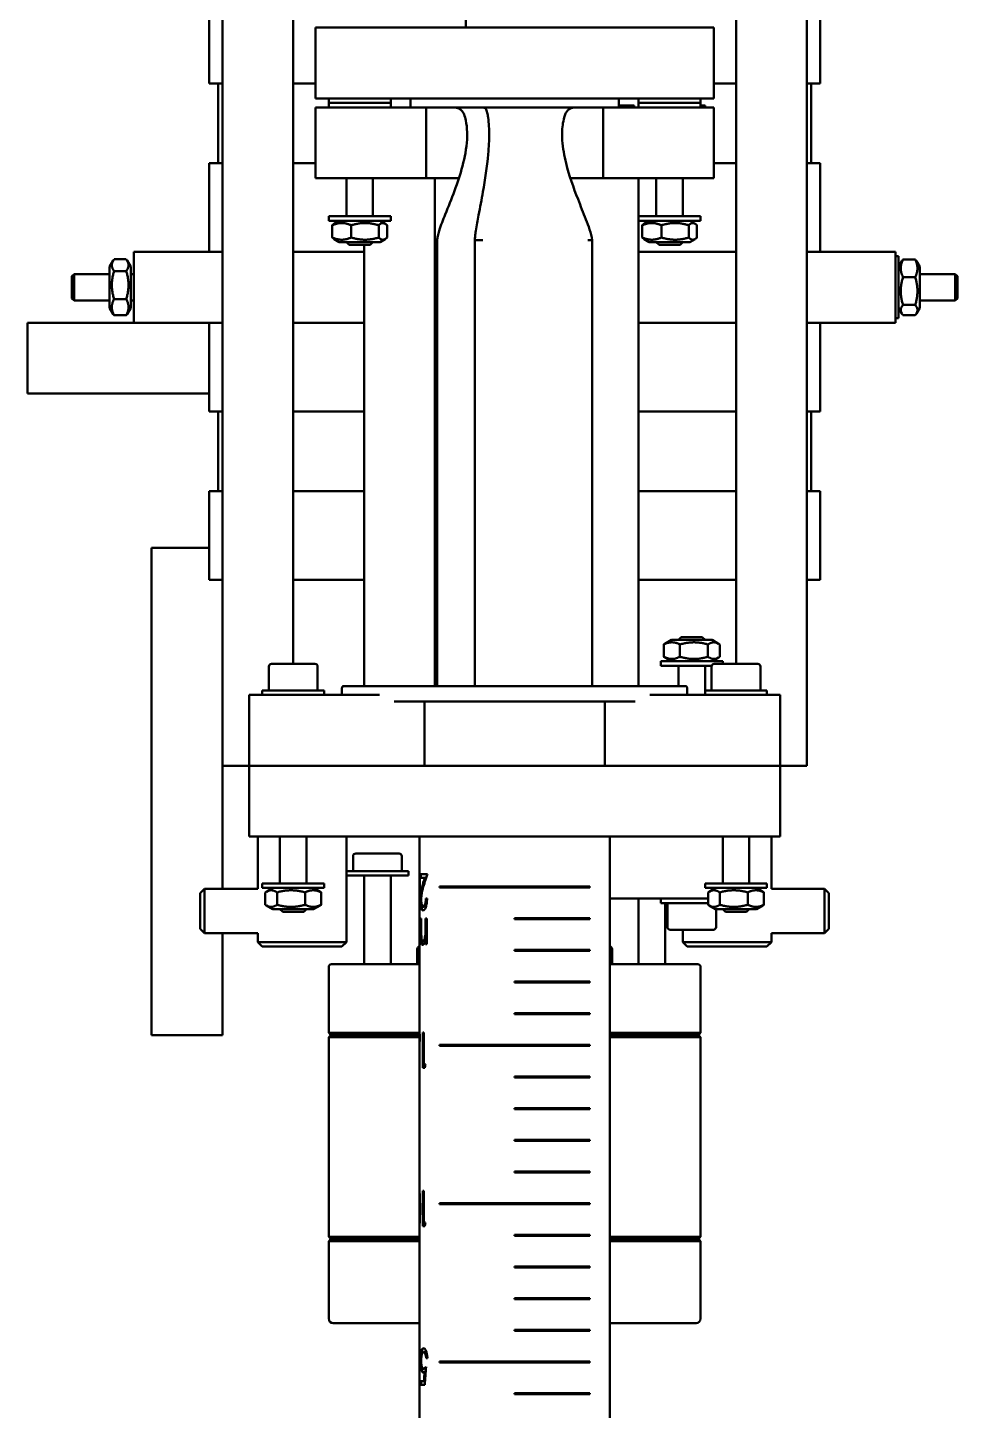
# Model space of a CAD drawing. Header units: millimetres. Extents: x -945 to 1680, y -1981 to 1188.
# Drawn here: x 676.6 to 781.6, y 692.5 to 848.6 of the extents above; entities that cross this region are included whole.
import ezdxf

# ---------------------------------------------------------------- set-up
doc = ezdxf.new("R2010")
doc.units = ezdxf.units.MM
doc.header["$LTSCALE"] = 4
doc.layers.add('Visible (ISO)', color=7, linetype='Continuous', lineweight=50)

msp = doc.modelspace()

# ---------------------------------------------------------------- linework, layer by layer
at = {"layer": 'Visible (ISO)'}
for p, q in [((698.603, 920.283), (698.603, 765.283)), ((706.603, 920.283), (706.603, 776.783)), ((764.603, 920.283), (764.603, 765.283)), ((756.603, 917.783), (756.603, 776.783)), ((697.103, 852.283), (697.103, 842.283)), ((766.103, 842.283), (766.103, 852.283)), ((726.103, 851.739), (726.103, 848.589)), ((709.103, 848.589), (754.103, 848.589)), ((709.103, 840.589), (709.103, 848.589)), ((754.103, 840.589), (754.103, 848.589)), ((697.103, 842.283), (698.603, 842.283)), ((698.103, 842.283), (698.103, 833.283)), ((706.603, 842.283), (709.103, 842.283)), ((754.103, 842.283), (756.603, 842.283)), ((764.603, 842.283), (766.103, 842.283)), ((765.103, 842.283), (765.103, 833.283)), ((709.103, 840.589), (754.103, 840.589)), ((710.603, 840.589), (710.603, 840.089)), ((710.603, 840.089), (717.603, 840.089)), ((710.603, 839.589), (710.603, 840.089)), ((717.603, 840.089), (710.603, 840.089)), ((717.603, 840.589), (717.603, 840.089)), ((717.603, 839.589), (717.603, 840.089)), ((719.853, 840.489), (719.853, 839.689)), ((743.353, 840.489), (743.353, 839.689)), ((743.353, 839.796), (745.103, 839.796)), ((745.103, 839.589), (745.103, 839.796)), ((745.603, 840.089), (745.603, 840.589)), ((745.603, 840.089), (752.603, 840.089)), ((752.603, 840.089), (745.603, 840.089)), ((745.603, 840.089), (745.603, 839.589)), ((752.603, 840.089), (752.603, 840.589)), ((752.603, 840.089), (752.603, 839.589)), ((752.603, 839.796), (753.103, 839.796)), ((753.103, 839.589), (753.103, 839.796)), ((709.103, 839.589), (721.603, 839.589)), ((709.103, 831.589), (709.103, 839.589)), ((721.603, 839.589), (741.603, 839.589)), ((721.603, 831.589), (721.603, 839.589)), ((741.603, 839.589), (741.603, 831.589)), ((741.603, 839.589), (754.103, 839.589)), ((754.103, 831.589), (754.103, 839.589)), ((698.603, 833.283), (697.103, 833.283)), ((697.103, 823.283), (697.103, 833.283)), ((709.103, 833.283), (706.603, 833.283)), ((756.603, 833.283), (754.103, 833.283)), ((766.103, 833.283), (764.603, 833.283)), ((766.103, 823.283), (766.103, 833.283)), ((709.103, 831.589), (721.603, 831.589)), ((712.603, 831.589), (712.603, 827.296)), ((715.603, 831.589), (715.603, 827.296)), ((725.302, 831.589), (721.603, 831.589)), ((722.603, 774.283), (722.603, 831.589)), ((741.603, 831.589), (737.904, 831.589)), ((741.603, 831.589), (754.103, 831.589)), ((745.603, 827.296), (745.603, 831.589)), ((747.603, 831.589), (747.603, 827.296)), ((750.603, 831.589), (750.603, 827.296)), ((710.603, 827.296), (717.603, 827.296)), ((710.603, 826.796), (710.603, 827.296)), ((717.603, 826.796), (717.603, 827.296)), ((745.603, 827.296), (752.603, 827.296)), ((745.603, 826.796), (745.603, 827.296)), ((752.603, 826.796), (752.603, 827.296)), ((710.603, 826.796), (717.603, 826.796)), ((711.002, 826.291), (711.002, 824.902)), ((711.803, 826.796), (711.219, 826.459)), ((713.147, 826.291), (713.147, 824.902)), ((716.247, 826.291), (716.247, 824.902)), ((716.403, 826.796), (716.986, 826.459)), ((717.203, 826.291), (717.203, 824.902)), ((745.603, 774.283), (745.603, 826.796)), ((745.603, 826.796), (752.603, 826.796)), ((746.009, 826.291), (746.009, 824.902)), ((746.803, 826.796), (746.228, 826.464)), ((748.177, 826.291), (748.177, 824.902)), ((751.27, 826.291), (751.27, 824.902)), ((751.403, 826.796), (751.977, 826.464)), ((752.196, 826.291), (752.196, 824.902)), ((711.803, 824.396), (711.219, 824.733)), ((711.803, 824.396), (716.403, 824.396)), ((712.909, 824.089), (712.603, 824.396)), ((715.296, 824.089), (712.909, 824.089)), ((714.603, 774.283), (714.603, 824.089)), ((715.296, 824.089), (715.603, 824.396)), ((716.403, 824.396), (716.986, 824.733)), ((722.911, 824.589), (722.853, 824.589)), ((722.853, 824.589), (722.853, 774.283)), ((722.918, 824.589), (722.911, 824.589)), ((727.168, 824.589), (727.111, 824.589)), ((727.111, 824.589), (727.111, 774.283)), ((727.168, 824.589), (727.529, 824.589)), ((727.529, 824.589), (727.89, 824.589)), ((728.023, 824.589), (727.89, 824.589)), ((728.027, 824.589), (728.023, 824.589)), ((739.865, 824.589), (739.858, 824.589)), ((739.999, 824.589), (739.865, 824.589)), ((739.999, 824.589), (740.17, 824.589)), ((740.17, 824.589), (740.342, 824.589)), ((740.352, 824.589), (740.342, 824.589)), ((740.352, 824.589), (740.352, 774.283)), ((746.803, 824.396), (746.228, 824.728)), ((746.803, 824.396), (751.403, 824.396)), ((747.909, 824.089), (747.603, 824.396)), ((750.296, 824.089), (747.909, 824.089)), ((750.296, 824.089), (750.603, 824.396)), ((751.403, 824.396), (751.977, 824.728)), ((687.747, 822.445), (686.358, 822.445)), ((698.603, 823.283), (688.603, 823.283)), ((688.603, 823.283), (688.603, 815.283)), ((706.603, 823.283), (714.603, 823.283)), ((722.853, 823.283), (722.603, 823.283)), ((722.603, 823.283), (722.853, 823.283)), ((745.603, 823.283), (756.603, 823.283)), ((774.603, 823.283), (764.603, 823.283)), ((774.603, 823.283), (774.603, 815.283)), ((774.953, 822.783), (774.603, 822.783)), ((774.953, 815.783), (774.953, 822.783)), ((685.853, 821.583), (686.272, 822.31)), ((685.853, 821.583), (685.853, 816.983)), ((687.747, 821.119), (686.358, 821.119)), ((688.253, 821.583), (687.833, 822.31)), ((688.253, 816.983), (688.253, 821.583)), ((774.953, 821.583), (775.327, 822.232)), ((775.458, 822.421), (776.847, 822.421)), ((777.353, 821.583), (776.978, 822.232)), ((777.353, 816.983), (777.353, 821.583)), ((681.603, 820.533), (681.853, 820.783)), ((681.603, 818.033), (681.603, 820.533)), ((681.853, 820.783), (681.853, 817.783)), ((685.853, 820.783), (681.853, 820.783)), ((688.603, 820.783), (688.253, 820.783)), ((775.458, 820.428), (776.847, 820.428)), ((777.353, 820.783), (781.353, 820.783)), ((781.353, 817.783), (781.353, 820.783)), ((781.603, 820.533), (781.353, 820.783)), ((781.603, 820.533), (781.603, 818.033)), ((681.603, 818.033), (681.853, 817.783)), ((685.853, 817.783), (681.853, 817.783)), ((687.747, 817.957), (686.358, 817.957)), ((688.603, 817.783), (688.253, 817.783)), ((777.353, 817.783), (781.353, 817.783)), ((781.603, 818.033), (781.353, 817.783)), ((685.853, 816.983), (686.272, 816.257)), ((688.253, 816.983), (687.833, 816.257)), ((774.953, 816.983), (775.327, 816.335)), ((775.458, 817.291), (776.847, 817.291)), ((777.353, 816.983), (776.978, 816.335)), ((676.603, 815.283), (688.603, 815.283)), ((676.603, 807.283), (676.603, 815.283)), ((687.747, 816.122), (686.358, 816.122)), ((698.603, 815.283), (688.603, 815.283)), ((697.103, 805.283), (697.103, 815.283)), ((714.603, 815.283), (706.603, 815.283)), ((722.603, 815.283), (722.853, 815.283)), ((722.853, 815.283), (722.603, 815.283)), ((756.603, 815.283), (745.603, 815.283)), ((774.603, 815.283), (764.603, 815.283)), ((766.103, 805.283), (766.103, 815.283)), ((774.953, 815.783), (774.603, 815.783)), ((775.458, 816.146), (776.847, 816.146)), ((676.603, 807.283), (697.103, 807.283)), ((697.103, 805.283), (698.603, 805.283)), ((698.103, 805.283), (698.103, 796.283)), ((706.603, 805.283), (714.603, 805.283)), ((745.603, 805.283), (756.603, 805.283)), ((764.603, 805.283), (766.103, 805.283)), ((765.103, 805.283), (765.103, 796.283)), ((698.603, 796.283), (697.103, 796.283)), ((697.103, 786.283), (697.103, 796.283)), ((714.603, 796.283), (706.603, 796.283)), ((756.603, 796.283), (745.603, 796.283)), ((766.103, 796.283), (764.603, 796.283)), ((766.103, 786.283), (766.103, 796.283)), ((697.103, 789.883), (690.603, 789.883)), ((690.603, 734.883), (690.603, 789.883)), ((697.103, 786.283), (698.603, 786.283)), ((706.603, 786.283), (714.603, 786.283)), ((745.603, 786.283), (756.603, 786.283)), ((764.603, 786.283), (766.103, 786.283)), ((748.441, 777.582), (748.441, 778.971)), ((749.303, 779.477), (748.576, 779.057)), ((753.903, 779.477), (749.303, 779.477)), ((750.409, 779.783), (750.103, 779.477)), ((750.276, 777.582), (750.276, 778.971)), ((750.409, 779.783), (752.796, 779.783)), ((752.796, 779.783), (753.103, 779.477)), ((753.438, 777.582), (753.438, 778.971)), ((753.903, 779.477), (754.629, 779.057)), ((754.764, 777.582), (754.764, 778.971)), ((749.303, 777.077), (748.576, 777.496)), ((753.903, 777.077), (754.629, 777.496)), ((703.853, 776.483), (703.853, 773.783)), ((704.153, 776.783), (709.053, 776.783)), ((709.353, 776.483), (709.353, 773.783)), ((755.103, 777.077), (748.103, 777.077)), ((748.103, 777.077), (748.103, 776.577)), ((753.867, 776.577), (748.103, 776.577)), ((750.103, 774.283), (750.103, 776.577)), ((753.103, 773.783), (753.103, 776.577)), ((753.853, 776.483), (753.853, 773.783)), ((754.153, 776.783), (759.053, 776.783)), ((755.103, 777.077), (755.103, 776.783)), ((759.353, 776.483), (759.353, 773.783)), ((713.152, 774.283), (712.353, 774.283)), ((713.152, 774.283), (727.187, 774.283)), ((736.019, 774.283), (727.187, 774.283)), ((736.019, 774.283), (750.053, 774.283)), ((750.853, 774.283), (750.053, 774.283)), ((701.603, 773.283), (716.334, 773.283)), ((701.603, 765.283), (701.603, 773.283)), ((710.103, 773.783), (703.103, 773.783)), ((703.103, 773.783), (703.103, 773.283)), ((710.103, 773.783), (710.103, 773.283)), ((712.103, 773.283), (712.103, 774.033)), ((727.313, 772.533), (717.998, 772.533)), ((721.405, 765.283), (721.405, 772.533)), ((727.313, 772.533), (735.892, 772.533)), ((745.207, 772.533), (735.892, 772.533)), ((741.801, 772.533), (741.801, 765.283)), ((746.871, 773.283), (761.603, 773.283)), ((751.103, 774.033), (751.103, 773.283)), ((760.103, 773.783), (753.103, 773.783)), ((753.103, 773.783), (753.103, 773.283)), ((760.103, 773.783), (760.103, 773.283)), ((761.603, 765.283), (761.603, 773.283)), ((698.603, 765.283), (701.603, 765.283)), ((698.603, 751.383), (698.603, 765.283)), ((701.603, 765.283), (761.603, 765.283)), ((701.603, 757.283), (701.603, 765.283)), ((761.603, 765.283), (764.603, 765.283)), ((761.603, 757.283), (761.603, 765.283)), ((701.603, 757.283), (761.603, 757.283)), ((702.603, 751.383), (702.603, 757.283)), ((705.103, 757.283), (705.103, 751.99)), ((708.103, 757.283), (708.103, 751.99)), ((712.603, 753.383), (712.603, 757.283)), ((720.853, 753.115), (720.853, 757.283)), ((742.353, 679.458), (742.353, 757.283)), ((755.103, 757.283), (755.103, 751.99)), ((758.103, 757.283), (758.103, 751.99)), ((760.603, 751.383), (760.603, 757.283)), ((713.653, 755.383), (718.553, 755.383)), ((713.353, 755.083), (713.353, 753.383)), ((718.853, 755.083), (718.853, 753.383)), ((712.603, 753.383), (719.603, 753.383)), ((712.603, 752.883), (712.603, 753.383)), ((712.603, 752.883), (719.603, 752.883)), ((712.603, 745.383), (712.603, 752.883)), ((714.603, 752.883), (714.603, 742.883)), ((717.603, 752.883), (717.603, 742.883)), ((719.603, 752.883), (719.603, 753.383)), ((720.853, 749.431), (720.853, 752.675)), ((720.875, 752.746), (720.86, 752.746)), ((720.973, 753.054), (720.973, 752.643)), ((720.973, 753.054), (721.776, 753.054)), ((721.452, 752.643), (720.973, 752.643)), ((721.018, 752.643), (721.018, 753.054)), ((721.495, 752.643), (721.452, 752.643)), ((696.103, 750.892), (696.593, 751.383)), ((696.103, 746.874), (696.103, 750.892)), ((696.593, 751.383), (696.593, 746.383)), ((702.603, 751.383), (696.593, 751.383)), ((703.103, 751.99), (710.103, 751.99)), ((703.103, 751.49), (703.103, 751.99)), ((703.103, 751.49), (710.103, 751.49)), ((703.441, 750.985), (703.441, 749.595)), ((704.303, 751.49), (703.576, 751.071)), ((704.767, 750.985), (704.767, 749.595)), ((707.929, 750.985), (707.929, 749.595)), ((708.903, 751.49), (709.629, 751.071)), ((709.764, 750.985), (709.764, 749.595)), ((710.103, 751.49), (710.103, 751.99)), ((740.103, 751.654), (723.103, 751.654)), ((723.103, 751.654), (723.103, 751.554)), ((723.103, 751.554), (740.103, 751.554)), ((740.103, 751.654), (740.103, 751.554)), ((753.103, 751.99), (760.103, 751.99)), ((753.103, 751.49), (753.103, 751.99)), ((753.103, 751.49), (760.103, 751.49)), ((753.441, 750.985), (753.441, 749.595)), ((754.303, 751.49), (753.576, 751.071)), ((754.767, 750.985), (754.767, 749.595)), ((757.929, 750.985), (757.929, 749.595)), ((758.903, 751.49), (759.629, 751.071)), ((759.764, 750.985), (759.764, 749.595)), ((760.103, 751.49), (760.103, 751.99)), ((760.603, 751.383), (766.612, 751.383)), ((766.612, 746.383), (766.612, 751.383)), ((767.103, 750.892), (766.612, 751.383)), ((767.103, 750.892), (767.103, 746.874)), ((704.303, 749.09), (703.576, 749.51)), ((704.303, 749.09), (708.903, 749.09)), ((705.409, 748.783), (705.103, 749.09)), ((707.796, 748.783), (708.103, 749.09)), ((708.903, 749.09), (709.629, 749.51)), ((720.875, 749.361), (720.86, 749.361)), ((721.027, 750.14), (720.981, 750.14)), ((721.311, 749.361), (721.267, 749.361)), ((721.575, 750.284), (721.713, 750.284)), ((742.353, 750.283), (753.441, 750.283)), ((745.603, 750.283), (745.603, 742.883)), ((748.103, 749.783), (748.103, 750.283)), ((748.103, 749.783), (753.441, 749.783)), ((748.603, 749.783), (748.603, 742.883)), ((748.853, 747.083), (748.853, 749.783)), ((754.303, 749.09), (753.576, 749.51)), ((754.303, 749.09), (758.903, 749.09)), ((754.353, 747.083), (754.353, 749.09)), ((755.409, 748.783), (755.103, 749.09)), ((757.796, 748.783), (758.103, 749.09)), ((758.903, 749.09), (759.629, 749.51)), ((707.796, 748.783), (705.409, 748.783)), ((720.853, 745.672), (720.853, 748.992)), ((720.99, 748.054), (720.99, 746.917)), ((720.99, 748.054), (721.061, 748.054)), ((721.036, 746.917), (721.036, 748.054)), ((721.061, 746.567), (721.061, 748.054)), ((721.537, 748.054), (721.537, 746.824)), ((721.537, 748.054), (721.672, 748.054)), ((721.579, 746.824), (721.579, 748.054)), ((721.672, 745.13), (721.672, 748.054)), ((731.603, 748.079), (731.603, 747.979)), ((740.103, 748.079), (731.603, 748.079)), ((731.603, 747.979), (740.103, 747.979)), ((740.103, 748.079), (740.103, 747.979)), ((757.796, 748.783), (755.409, 748.783)), ((696.103, 746.874), (696.593, 746.383)), ((702.603, 746.383), (696.593, 746.383)), ((698.603, 734.883), (698.603, 746.383)), ((702.603, 745.383), (702.603, 746.383)), ((754.053, 746.783), (749.153, 746.783)), ((750.603, 745.383), (750.603, 746.783)), ((760.603, 745.383), (760.603, 746.383)), ((760.603, 746.383), (766.612, 746.383)), ((767.103, 746.874), (766.612, 746.383)), ((702.603, 745.383), (712.603, 745.383)), ((703.103, 744.883), (702.603, 745.383)), ((712.103, 744.883), (703.103, 744.883)), ((712.103, 744.883), (712.603, 745.383)), ((720.603, 744.583), (720.603, 742.883)), ((720.853, 735.258), (720.853, 745.195)), ((720.92, 745.438), (720.872, 745.438)), ((720.903, 745.18), (720.903, 745.438)), ((721.047, 745.785), (721.001, 745.785)), ((721.276, 745.438), (721.233, 745.438)), ((721.537, 745.638), (721.537, 745.13)), ((721.579, 745.638), (721.537, 745.638)), ((721.672, 745.13), (721.537, 745.13)), ((721.579, 745.13), (721.579, 745.638)), ((731.603, 744.504), (731.603, 744.404)), ((740.103, 744.504), (731.603, 744.504)), ((731.603, 744.404), (740.103, 744.404)), ((740.103, 744.504), (740.103, 744.404)), ((742.603, 744.583), (742.603, 742.883)), ((750.603, 745.383), (760.603, 745.383)), ((751.103, 744.883), (750.603, 745.383)), ((760.103, 744.883), (751.103, 744.883)), ((760.103, 744.883), (760.603, 745.383)), ((711.401, 742.883), (710.903, 742.883)), ((711.401, 742.883), (714.029, 742.883)), ((715.231, 742.883), (714.029, 742.883)), ((715.231, 742.883), (720.853, 742.883)), ((742.353, 742.883), (747.974, 742.883)), ((749.176, 742.883), (747.974, 742.883)), ((749.176, 742.883), (751.805, 742.883)), ((752.303, 742.883), (751.805, 742.883)), ((710.603, 735.133), (710.603, 742.583)), ((752.603, 742.583), (752.603, 735.133)), ((731.603, 740.929), (731.603, 740.829)), ((740.103, 740.929), (731.603, 740.929)), ((731.603, 740.829), (740.103, 740.829)), ((740.103, 740.929), (740.103, 740.829)), ((731.603, 737.354), (731.603, 737.254)), ((740.103, 737.354), (731.603, 737.354)), ((731.603, 737.254), (740.103, 737.254)), ((740.103, 737.354), (740.103, 737.254)), ((710.853, 734.883), (710.603, 735.133)), ((710.603, 735.133), (711.188, 735.133)), ((713.817, 735.133), (711.188, 735.133)), ((713.817, 735.133), (715.231, 735.133)), ((720.861, 735.133), (715.231, 735.133)), ((721.225, 735.179), (721.225, 731.179)), ((721.225, 735.179), (721.33, 735.179)), ((721.268, 731.179), (721.268, 735.179)), ((721.33, 731.589), (721.33, 735.179)), ((747.974, 735.133), (742.353, 735.133)), ((747.974, 735.133), (749.388, 735.133)), ((752.017, 735.133), (749.388, 735.133)), ((752.017, 735.133), (752.603, 735.133)), ((752.603, 735.133), (752.353, 734.883)), ((698.603, 734.883), (690.603, 734.883)), ((710.603, 734.633), (710.853, 734.883)), ((711.454, 734.633), (710.603, 734.633)), ((710.603, 712.133), (710.603, 734.633)), ((711.365, 734.883), (710.853, 734.883)), ((711.365, 734.883), (713.994, 734.883)), ((715.81, 734.633), (711.454, 734.633)), ((715.231, 734.883), (713.994, 734.883)), ((715.231, 734.883), (720.881, 734.883)), ((718.277, 734.633), (715.81, 734.633)), ((720.881, 734.883), (718.277, 734.883)), ((718.277, 734.633), (720.853, 734.633)), ((720.853, 733.007), (720.853, 734.832)), ((720.882, 734.871), (720.858, 734.871)), ((720.914, 734.153), (720.877, 734.153)), ((740.103, 733.779), (723.103, 733.779)), ((723.103, 733.779), (723.103, 733.679)), ((723.103, 733.679), (740.103, 733.679)), ((740.103, 733.779), (740.103, 733.679)), ((744.928, 734.883), (742.353, 734.883)), ((742.353, 734.883), (747.974, 734.883)), ((742.353, 734.633), (744.928, 734.633)), ((747.395, 734.633), (744.928, 734.633)), ((751.751, 734.633), (747.395, 734.633)), ((749.212, 734.883), (747.974, 734.883)), ((749.212, 734.883), (751.84, 734.883)), ((752.603, 734.633), (751.751, 734.633)), ((752.353, 734.883), (751.84, 734.883)), ((752.353, 734.883), (752.603, 734.633)), ((752.603, 712.133), (752.603, 734.633)), ((720.866, 732.641), (720.853, 732.641)), ((720.853, 732.222), (720.853, 732.618)), ((720.871, 732.973), (720.86, 732.973)), ((720.854, 731.179), (720.853, 731.179)), ((720.853, 717.365), (720.853, 731.179)), ((720.856, 731.589), (720.854, 731.589)), ((721.454, 731.179), (721.225, 731.179)), ((721.33, 731.589), (721.537, 731.589)), ((731.603, 730.204), (731.603, 730.104)), ((740.103, 730.204), (731.603, 730.204)), ((731.603, 730.104), (740.103, 730.104)), ((740.103, 730.204), (740.103, 730.104)), ((731.603, 726.629), (731.603, 726.529)), ((740.103, 726.629), (731.603, 726.629)), ((731.603, 726.529), (740.103, 726.529)), ((740.103, 726.629), (740.103, 726.529)), ((731.603, 723.054), (731.603, 722.954)), ((740.103, 723.054), (731.603, 723.054)), ((731.603, 722.954), (740.103, 722.954)), ((740.103, 723.054), (740.103, 722.954)), ((731.603, 719.479), (731.603, 719.379)), ((740.103, 719.479), (731.603, 719.479)), ((740.103, 719.479), (740.103, 719.379)), ((731.603, 719.379), (740.103, 719.379)), ((720.853, 713.681), (720.853, 716.925)), ((720.875, 716.996), (720.86, 716.996)), ((721.225, 717.304), (721.225, 713.304)), ((721.225, 717.304), (721.33, 717.304)), ((721.268, 713.304), (721.268, 717.304)), ((721.33, 713.714), (721.33, 717.304)), ((740.103, 715.904), (723.103, 715.904)), ((723.103, 715.904), (723.103, 715.804)), ((723.103, 715.804), (740.103, 715.804)), ((740.103, 715.904), (740.103, 715.804)), ((720.853, 679.458), (720.853, 713.242)), ((720.875, 713.611), (720.86, 713.611)), ((721.454, 713.304), (721.225, 713.304)), ((721.33, 713.714), (721.537, 713.714)), ((710.853, 711.883), (710.603, 712.133)), ((710.603, 712.133), (711.454, 712.133)), ((710.853, 711.883), (710.603, 711.633)), ((711.188, 711.633), (710.603, 711.633)), ((710.603, 702.883), (710.603, 711.633)), ((710.853, 711.883), (711.365, 711.883)), ((711.188, 711.633), (713.817, 711.633)), ((713.994, 711.883), (711.365, 711.883)), ((711.454, 712.133), (715.81, 712.133)), ((715.231, 711.633), (713.817, 711.633)), ((713.994, 711.883), (715.231, 711.883)), ((720.853, 711.883), (715.231, 711.883)), ((715.231, 711.633), (720.853, 711.633)), ((715.81, 712.133), (718.277, 712.133)), ((720.853, 712.133), (718.277, 712.133)), ((718.277, 711.883), (720.853, 711.883)), ((731.603, 712.329), (731.603, 712.229)), ((740.103, 712.329), (731.603, 712.329)), ((731.603, 712.229), (740.103, 712.229)), ((740.103, 712.329), (740.103, 712.229)), ((744.928, 712.133), (742.353, 712.133)), ((747.974, 711.883), (742.353, 711.883)), ((742.353, 711.883), (744.928, 711.883)), ((742.353, 711.633), (747.974, 711.633)), ((744.928, 712.133), (747.395, 712.133)), ((747.395, 712.133), (751.751, 712.133)), ((747.974, 711.883), (749.212, 711.883)), ((749.388, 711.633), (747.974, 711.633)), ((751.84, 711.883), (749.212, 711.883)), ((749.388, 711.633), (752.017, 711.633)), ((751.751, 712.133), (752.603, 712.133)), ((751.84, 711.883), (752.353, 711.883)), ((752.603, 711.633), (752.017, 711.633)), ((752.603, 712.133), (752.353, 711.883)), ((752.353, 711.883), (752.603, 711.633)), ((752.603, 711.633), (752.603, 702.883)), ((731.603, 708.754), (731.603, 708.654)), ((740.103, 708.754), (731.603, 708.754)), ((731.603, 708.654), (740.103, 708.654)), ((740.103, 708.754), (740.103, 708.654)), ((731.603, 705.179), (731.603, 705.079)), ((740.103, 705.179), (731.603, 705.179)), ((731.603, 705.079), (740.103, 705.079)), ((740.103, 705.179), (740.103, 705.079)), ((711.103, 702.383), (711.542, 702.383)), ((714.17, 702.383), (711.542, 702.383)), ((714.17, 702.383), (715.231, 702.383)), ((720.853, 702.383), (715.231, 702.383)), ((747.974, 702.383), (742.353, 702.383)), ((747.974, 702.383), (749.035, 702.383)), ((751.663, 702.383), (749.035, 702.383)), ((751.663, 702.383), (752.103, 702.383)), ((731.603, 701.604), (731.603, 701.504)), ((740.103, 701.604), (731.603, 701.604)), ((731.603, 701.504), (740.103, 701.504)), ((740.103, 701.604), (740.103, 701.504)), ((721.027, 698.122), (720.981, 698.122)), ((721.354, 699.121), (721.311, 699.121)), ((721.755, 698.403), (721.613, 698.403)), ((740.103, 698.029), (723.103, 698.029)), ((723.103, 698.029), (723.103, 697.929)), ((723.103, 697.929), (740.103, 697.929)), ((740.103, 698.029), (740.103, 697.929)), ((721.339, 697.223), (721.296, 697.223)), ((721.467, 696.891), (721.425, 696.891)), ((721.009, 695.839), (721.009, 695.429)), ((721.009, 695.839), (721.355, 695.839)), ((721.447, 695.429), (721.009, 695.429)), ((721.054, 695.429), (721.054, 695.839)), ((721.397, 695.839), (721.355, 695.839)), ((731.603, 694.454), (731.603, 694.354)), ((740.103, 694.454), (731.603, 694.454)), ((731.603, 694.354), (740.103, 694.354)), ((740.103, 694.454), (740.103, 694.354))]:
    msp.add_line(p, q, dxfattribs=at)
for centre, radius, start, end in [((719.953, 840.489), 0.1, 90, 180), ((719.953, 839.689), 0.1, 180, 270), ((743.253, 840.489), 0.1, 0, 90), ((743.253, 839.689), 0.1, 270, 0), ((704.153, 776.483), 0.3, 90, 180), ((709.053, 776.483), 0.3, 0, 90), ((754.153, 776.483), 0.3, 90, 180), ((759.053, 776.483), 0.3, 0, 90), ((712.353, 774.033), 0.25, 90, 180), ((750.853, 774.033), 0.25, 0, 90), ((713.653, 755.083), 0.3, 90, 180), ((718.553, 755.083), 0.3, 0, 90), ((749.153, 747.083), 0.3, 180, 270), ((754.053, 747.083), 0.3, 270, 0), ((720.903, 744.583), 0.3, 99.59407, 180), ((742.303, 744.583), 0.3, 0, 80.40593), ((710.903, 742.583), 0.3, 90, 180), ((752.303, 742.583), 0.3, 0, 90), ((711.103, 702.883), 0.5, 180, 270), ((752.103, 702.883), 0.5, 270, 0)]:
    msp.add_arc(centre, radius, start, end, dxfattribs=at)
for centre, major_axis, ratio, start_param, end_param in [((728.413, 839.489), (-0.0808, -0.0589), 0.7780743, 6.2827777, 6.2831767), ((731.603, 755.763), (9.296, 10.411), 0.5186535, 2.279857, 2.3781208), ((731.603, 755.763), (9.252, 10.362), 0.5186535, 2.2811776, 2.3799535), ((731.603, 755.259), (9.296, 10.409), 0.5186593, 2.1979822, 2.3477832), ((731.603, 762.318), (-6.341, -52.461), 0.165473, 5.3335317, 5.3580534), ((731.603, 760.502), (6.341, 52.396), 0.1656721, 2.1393189, 2.1846866), ((755.721, 736.025), (28.449, 28.514), 0.7109666, 2.3150149, 2.3268551), ((755.721, 718.15), (28.449, 28.514), 0.7109666, 2.3150149, 2.3268551), ((915.453, 710.329), (-79.161, -221.624), 0.8024836, 5.0498629, 5.0544347), ((914.361, 710.318), (78.696, 220.322), 0.8024836, 1.9085653, 1.9131642), ((731.603, 709.752), (-6.341, -52.396), 0.1656721, 4.969821, 5.0092841)]:
    msp.add_ellipse(centre, major_axis=major_axis, ratio=ratio, start_param=start_param, end_param=end_param, dxfattribs=at)
for points, knots in [([(722.861, 824.589), (722.861, 824.744), (722.886, 824.898), (722.962, 825.26), (723.022, 825.469), (723.282, 826.291), (723.521, 826.89), (724.471, 829.28), (725.207, 831.074), (725.968, 833.932), (726.169, 834.942), (726.242, 836.243), (726.247, 836.526), (726.223, 837.247), (726.178, 837.689), (726.037, 838.349), (725.976, 838.58), (725.839, 838.914), (725.781, 839.027), (725.631, 839.239), (725.534, 839.335), (725.427, 839.406)], [0, 0, 0, 0, 0.0462924, 0.0462924, 0.1116433, 0.1116433, 0.3076018, 0.3076018, 0.895151, 0.895151, 1.2015257, 1.2015257, 1.2861678, 1.2861678, 1.4181437, 1.4181437, 1.4896298, 1.4896298, 1.5283395, 1.5283395, 1.5706146, 1.5706146, 1.5706146, 1.5706146]), ([(725.427, 839.406), (725.383, 839.434), (725.334, 839.459), (725.215, 839.508), (725.143, 839.53), (725.054, 839.55), (725.039, 839.553), (725.022, 839.556), (725.022, 839.556), (725.02, 839.556), (725.018, 839.557), (725.013, 839.558), (725.009, 839.558), (724.992, 839.561), (724.98, 839.563), (724.93, 839.571), (724.893, 839.576), (724.793, 839.585), (724.73, 839.589), (724.667, 839.589)], [0, 0, 0, 0, 0.017099139, 0.017099139, 0.039977973, 0.039977973, 0.044798469, 0.044798469, 0.045024403, 0.045024403, 0.045448347, 0.045448347, 0.046720184, 0.046720184, 0.050535895, 0.050535895, 0.061987302, 0.061987302, 0.081124481, 0.081124481, 0.081124481, 0.081124481]), ([(727.114, 824.589), (727.114, 824.739), (727.126, 824.889), (727.161, 825.243), (727.189, 825.448), (727.31, 826.254), (727.421, 826.841), (727.697, 828.305), (727.866, 829.18), (728.266, 831.445), (728.487, 832.859), (728.652, 834.716), (728.68, 835.117), (728.727, 836.153), (728.732, 836.796), (728.682, 837.775), (728.654, 838.123), (728.585, 838.638), (728.555, 838.817), (728.493, 839.07), (728.467, 839.155), (728.406, 839.31), (728.369, 839.379), (728.332, 839.431)], [0, 0, 0, 0, 0.0449742, 0.0449742, 0.1090153, 0.1090153, 0.3010534, 0.3010534, 0.5887299, 0.5887299, 1.0359759, 1.0359759, 1.1576737, 1.1576737, 1.348369, 1.348369, 1.4534477, 1.4534477, 1.510375, 1.510375, 1.541596, 1.541596, 1.5752391, 1.5752391, 1.5752391, 1.5752391]), ([(728.332, 839.431), (728.315, 839.453), (728.289, 839.476), (728.22, 839.521), (728.174, 839.54), (728.088, 839.566), (728.049, 839.575), (728.009, 839.581)], [0, 0, 0, 0, 0.018645502, 0.018645502, 0.042747449, 0.042747449, 0.062119399, 0.062119399, 0.062119399, 0.062119399]), ([(737.779, 839.406), (737.691, 839.348), (737.61, 839.274), (737.469, 839.099), (737.409, 838.996), (737.296, 838.754), (737.247, 838.61), (737.125, 838.187), (737.07, 837.9), (736.956, 837.035), (736.947, 836.444), (737.042, 834.993), (737.202, 834.131), (737.758, 831.895), (738.245, 830.543), (739.056, 828.457), (739.364, 827.708), (739.804, 826.573), (739.949, 826.193), (740.205, 825.414), (740.344, 825.007), (740.344, 824.589)], [0, 0, 0, 0, 0.0344802, 0.0344802, 0.0707574, 0.0707574, 0.1166021, 0.1166021, 0.2039253, 0.2039253, 0.378971, 0.378971, 0.6404676, 0.6404676, 1.0747756, 1.0747756, 1.3217432, 1.3217432, 1.4452686, 1.4452686, 1.5705014, 1.5705014, 1.5705014, 1.5705014]), ([(738.247, 839.567), (738.225, 839.564), (738.203, 839.56), (738.163, 839.552), (738.145, 839.548), (738.106, 839.54), (738.086, 839.534), (737.963, 839.501), (737.861, 839.46), (737.779, 839.406)], [0.033008005, 0.033008005, 0.033008005, 0.033008005, 0.039842735, 0.039842735, 0.045483419, 0.045483419, 0.051889781, 0.051889781, 0.084391887, 0.084391887, 0.084391887, 0.084391887]), ([(720.882, 751.054), (720.882, 751.246), (720.881, 751.465), (720.877, 751.836), (720.873, 752.044), (720.864, 752.326), (720.86, 752.434), (720.854, 752.594), (720.852, 752.654), (720.854, 752.739), (720.857, 752.742), (720.86, 752.746)], [-0.55873032, -0.55873032, -0.55873032, -0.55873032, -0.23244799, -0.23244799, -0.10838896, -0.10838896, -0.0585855, -0.0585855, -0.02909745, -0.02909745, 0, 0, 0, 0]), ([(720.853, 753.115), (720.853, 753.093), (720.854, 753.058), (720.864, 752.895), (720.873, 752.786), (720.886, 752.566), (720.897, 752.387), (720.918, 751.72), (720.92, 751.339), (720.92, 751.055)], [-0.2672221, -0.2672221, -0.2672221, -0.2672221, -0.21867031, -0.21867031, -0.14828124, -0.14828124, -0.08512003, -0.08512003, 0, 0, 0, 0]), ([(720.86, 749.361), (720.857, 749.365), (720.854, 749.368), (720.852, 749.441), (720.854, 749.502), (720.858, 749.635), (720.862, 749.726), (720.867, 749.876), (720.871, 749.986), (720.881, 750.478), (720.882, 750.814), (720.882, 751.054)], [-0.218162, -0.218162, -0.218162, -0.218162, -0.19468619, -0.19468619, -0.16909546, -0.16909546, -0.11293005, -0.11293005, -0.07192124, -0.07192124, 0, 0, 0, 0]), ([(720.853, 748.993), (720.853, 749.006), (720.853, 749.022), (720.857, 749.11), (720.864, 749.2), (720.879, 749.413), (720.888, 749.569), (720.901, 749.838), (720.908, 750.041), (720.919, 750.53), (720.92, 750.827), (720.92, 751.055)], [0.04099623, 0.04099623, 0.04099623, 0.04099623, 0.06046268, 0.06046268, 0.12541239, 0.12541239, 0.25232057, 0.25232057, 0.50930585, 0.50930585, 0.97804503, 0.97804503, 0.97804503, 0.97804503]), ([(721.154, 751.575), (721.105, 751.368), (721.061, 751.15), (721.008, 750.765), (720.997, 750.636), (720.983, 750.346), (720.982, 750.241), (720.981, 750.14)], [0, 0, 0, 0, 0.08818737, 0.08818737, 0.1582709, 0.1582709, 0.23040975, 0.23040975, 0.23040975, 0.23040975]), ([(721.027, 750.14), (721.028, 750.241), (721.028, 750.346), (721.042, 750.635), (721.053, 750.765), (721.106, 751.15), (721.149, 751.368), (721.198, 751.575)], [-0.23134089, -0.23134089, -0.23134089, -0.23134089, -0.15863173, -0.15863173, -0.08808164, -0.08808164, 0, 0, 0, 0]), ([(721.05, 750.172), (721.05, 750.255), (721.051, 750.339), (721.069, 750.606), (721.087, 750.729), (721.141, 751.021), (721.187, 751.218), (721.235, 751.398)], [0, 0, 0, 0, 0.02487777, 0.02487777, 0.05774539, 0.05774539, 0.10437455, 0.10437455, 0.10437455, 0.10437455]), ([(720.981, 750.14), (720.982, 750.058), (720.982, 749.979), (720.988, 749.816), (720.992, 749.735), (721.01, 749.518), (721.028, 749.384), (721.08, 749.135), (721.11, 749.072), (721.171, 748.976), (721.214, 748.955), (721.262, 748.951)], [0, 0, 0, 0, 0.02466939, 0.02466939, 0.03885272, 0.03885272, 0.05997662, 0.05997662, 0.08673352, 0.08673352, 0.12456208, 0.12456208, 0.12456208, 0.12456208]), ([(721.284, 748.954), (721.245, 748.962), (721.211, 748.984), (721.155, 749.071), (721.125, 749.134), (721.074, 749.378), (721.056, 749.511), (721.037, 749.741), (721.034, 749.825), (721.028, 749.978), (721.027, 750.057), (721.027, 750.14)], [-0.099609709, -0.099609709, -0.099609709, -0.099609709, -0.074062166, -0.074062166, -0.052749034, -0.052749034, -0.036449259, -0.036449259, -0.024784336, -0.024784336, 0, 0, 0, 0]), ([(721.267, 749.361), (721.257, 749.362), (721.242, 749.362), (721.202, 749.385), (721.188, 749.402), (721.159, 749.442), (721.135, 749.49), (721.083, 749.684), (721.072, 749.784), (721.06, 749.886), (721.057, 749.934), (721.05, 750.071), (721.05, 750.127), (721.05, 750.172)], [0, 0, 0, 0, 0.01058039, 0.01058039, 0.02104275, 0.02104275, 0.04965331, 0.04965331, 0.08333063, 0.08333063, 0.12988131, 0.12988131, 0.18794686, 0.18794686, 0.18794686, 0.18794686]), ([(721.262, 748.951), (721.317, 748.955), (721.371, 748.985), (721.459, 749.096), (721.507, 749.17), (721.617, 749.471), (721.649, 749.613), (721.706, 749.968), (721.71, 750.138), (721.713, 750.284)], [0, 0, 0, 0, 0.06066058, 0.06066058, 0.10447137, 0.10447137, 0.14425942, 0.14425942, 0.20584954, 0.20584954, 0.20584954, 0.20584954]), ([(721.575, 750.284), (721.571, 750.176), (721.565, 750.044), (721.532, 749.834), (721.513, 749.726), (721.454, 749.557), (721.425, 749.487), (721.35, 749.388), (721.31, 749.365), (721.267, 749.361)], [0, 0, 0, 0, 0.032696973, 0.032696973, 0.046156919, 0.046156919, 0.053581234, 0.053581234, 0.061038915, 0.061038915, 0.061038915, 0.061038915]), ([(721.311, 749.361), (721.353, 749.365), (721.392, 749.387), (721.467, 749.486), (721.496, 749.554), (721.555, 749.724), (721.574, 749.832), (721.607, 750.042), (721.613, 750.175), (721.617, 750.284)], [-0.06161015, -0.06161015, -0.06161015, -0.06161015, -0.053947533, -0.053947533, -0.046380955, -0.046380955, -0.032863744, -0.032863744, 0, 0, 0, 0]), ([(720.99, 746.917), (720.99, 746.737), (720.99, 746.498), (720.979, 746.146), (720.974, 746.031), (720.951, 745.773), (720.939, 745.695), (720.92, 745.584), (720.909, 745.525), (720.884, 745.444), (720.877, 745.441), (720.872, 745.438)], [0, 0, 0, 0, 0.05376936, 0.05376936, 0.07613388, 0.07613388, 0.09730789, 0.09730789, 0.12077679, 0.12077679, 0.14290058, 0.14290058, 0.14290058, 0.14290058]), ([(720.92, 745.438), (720.925, 745.441), (720.932, 745.444), (720.956, 745.525), (720.967, 745.583), (720.985, 745.694), (720.997, 745.772), (721.02, 746.029), (721.025, 746.145), (721.035, 746.496), (721.036, 746.737), (721.036, 746.917)], [-0.14214353, -0.14214353, -0.14214353, -0.14214353, -0.12020192, -0.12020192, -0.0970067, -0.0970067, -0.07616106, -0.07616106, -0.05398605, -0.05398605, 0, 0, 0, 0]), ([(721.233, 745.438), (721.203, 745.442), (721.176, 745.452), (721.135, 745.532), (721.12, 745.571), (721.092, 745.692), (721.085, 745.754), (721.072, 745.871), (721.069, 745.954), (721.061, 746.211), (721.061, 746.39), (721.061, 746.567)], [0, 0, 0, 0, 0.03346746, 0.03346746, 0.04768388, 0.04768388, 0.06180517, 0.06180517, 0.08547524, 0.08547524, 0.13625697, 0.13625697, 0.13625697, 0.13625697]), ([(721.537, 746.824), (721.537, 746.669), (721.536, 746.469), (721.513, 746.134), (721.501, 746.011), (721.461, 745.819), (721.438, 745.73), (721.381, 745.589), (721.351, 745.528), (721.279, 745.445), (721.255, 745.441), (721.233, 745.438)], [0, 0, 0, 0, 0.04622004, 0.04622004, 0.07096331, 0.07096331, 0.08483424, 0.08483424, 0.0940948, 0.0940948, 0.10286572, 0.10286572, 0.10286572, 0.10286572]), ([(721.276, 745.438), (721.298, 745.441), (721.322, 745.445), (721.398, 745.532), (721.428, 745.598), (721.48, 745.728), (721.503, 745.817), (721.543, 746.01), (721.555, 746.132), (721.578, 746.468), (721.579, 746.669), (721.579, 746.824)], [-0.098947471, -0.098947471, -0.098947471, -0.098947471, -0.092486814, -0.092486814, -0.08495291, -0.08495291, -0.071095059, -0.071095059, -0.046374595, -0.046374595, 0, 0, 0, 0]), ([(720.859, 745.468), (720.858, 745.427), (720.856, 745.381), (720.853, 745.252), (720.852, 745.192), (720.855, 745.092), (720.86, 745.084), (720.868, 745.079)], [0.31900792, 0.31900792, 0.31900792, 0.31900792, 0.40727441, 0.40727441, 0.5721039, 0.5721039, 0.80732631, 0.80732631, 0.80732631, 0.80732631]), ([(720.853, 745.673), (720.853, 745.642), (720.853, 745.605), (720.855, 745.515), (720.857, 745.485), (720.863, 745.439), (720.868, 745.44), (720.872, 745.438)], [-0.036478599, -0.036478599, -0.036478599, -0.036478599, -0.029089612, -0.029089612, -0.017791835, -0.017791835, 0, 0, 0, 0]), ([(720.868, 745.079), (720.871, 745.081), (720.878, 745.078), (720.905, 745.158), (720.917, 745.212), (720.935, 745.296), (720.948, 745.363), (720.983, 745.605), (720.995, 745.723), (721.001, 745.785)], [0, 0, 0, 0, 0.017306234, 0.017306234, 0.031302421, 0.031302421, 0.039834935, 0.039834935, 0.048438937, 0.048438937, 0.048438937, 0.048438937]), ([(721.001, 745.785), (721.007, 745.705), (721.014, 745.591), (721.041, 745.382), (721.055, 745.317), (721.084, 745.221), (721.105, 745.166), (721.165, 745.088), (721.189, 745.082), (721.215, 745.079)], [0, 0, 0, 0, 0.025890916, 0.025890916, 0.04811468, 0.04811468, 0.065695041, 0.065695041, 0.082200578, 0.082200578, 0.082200578, 0.082200578]), ([(721.238, 745.083), (721.22, 745.088), (721.201, 745.098), (721.15, 745.164), (721.13, 745.218), (721.1, 745.315), (721.086, 745.381), (721.06, 745.59), (721.052, 745.705), (721.047, 745.785)], [-0.07642993, -0.07642993, -0.07642993, -0.07642993, -0.064898816, -0.064898816, -0.04793125, -0.04793125, -0.025995352, -0.025995352, 0, 0, 0, 0]), ([(721.215, 745.079), (721.229, 745.081), (721.244, 745.083), (721.259, 745.089), (721.274, 745.094), (721.289, 745.104), (721.304, 745.116), (721.319, 745.128), (721.335, 745.143), (721.35, 745.162), (721.366, 745.182), (721.381, 745.204), (721.397, 745.227)], [0, 0, 0, 0, 0.00016405653, 0.00016405653, 0.00016405653, 0.00032811307, 0.00032811307, 0.00032811307, 0.00049174792, 0.00049174792, 0.00049174792, 0.00065622614, 0.00065622614, 0.00065622614, 0.00065622614]), ([(721.397, 745.227), (721.422, 745.279), (721.443, 745.324), (721.496, 745.486), (721.515, 745.556), (721.537, 745.638)], [0, 0, 0, 0, 0.028268005, 0.028268005, 0.052397163, 0.052397163, 0.052397163, 0.052397163]), ([(720.853, 735.258), (720.853, 735.251), (720.853, 735.243), (720.856, 735.192), (720.862, 735.123), (720.873, 734.989), (720.882, 734.877), (720.898, 734.615), (720.902, 734.532), (720.91, 734.329), (720.912, 734.234), (720.914, 734.153)], [-0.11864241, -0.11864241, -0.11864241, -0.11864241, -0.10985842, -0.10985842, -0.07475101, -0.07475101, -0.04207944, -0.04207944, -0.02481939, -0.02481939, 0, 0, 0, 0]), ([(720.877, 734.153), (720.876, 734.25), (720.873, 734.37), (720.865, 734.568), (720.862, 734.625), (720.855, 734.757), (720.853, 734.801), (720.852, 734.843), (720.852, 734.867), (720.858, 734.871)], [-0.14741344, -0.14741344, -0.14741344, -0.14741344, -0.11388348, -0.11388348, -0.092886, -0.092886, -0.05131398, -0.05131398, 0, 0, 0, 0]), ([(720.86, 732.973), (720.854, 732.976), (720.851, 732.987), (720.855, 733.068), (720.864, 733.128), (720.874, 733.179)], [-0.087353444, -0.087353444, -0.087353444, -0.087353444, -0.048589814, -0.048589814, 0, 0, 0, 0]), ([(720.882, 715.304), (720.882, 715.496), (720.881, 715.715), (720.877, 716.086), (720.873, 716.294), (720.864, 716.576), (720.86, 716.684), (720.854, 716.844), (720.852, 716.904), (720.854, 716.989), (720.857, 716.992), (720.86, 716.996)], [-0.55873032, -0.55873032, -0.55873032, -0.55873032, -0.23244799, -0.23244799, -0.10838896, -0.10838896, -0.0585855, -0.0585855, -0.02909745, -0.02909745, 0, 0, 0, 0]), ([(720.853, 717.365), (720.853, 717.343), (720.854, 717.308), (720.864, 717.145), (720.873, 717.036), (720.886, 716.816), (720.897, 716.637), (720.918, 715.97), (720.92, 715.589), (720.92, 715.305)], [-0.2672221, -0.2672221, -0.2672221, -0.2672221, -0.21867031, -0.21867031, -0.14828124, -0.14828124, -0.08512003, -0.08512003, 0, 0, 0, 0]), ([(720.86, 713.611), (720.857, 713.615), (720.854, 713.618), (720.852, 713.691), (720.854, 713.752), (720.858, 713.885), (720.862, 713.976), (720.867, 714.126), (720.871, 714.236), (720.881, 714.728), (720.882, 715.064), (720.882, 715.304)], [-0.218162, -0.218162, -0.218162, -0.218162, -0.19468619, -0.19468619, -0.16909546, -0.16909546, -0.11293005, -0.11293005, -0.07192124, -0.07192124, 0, 0, 0, 0]), ([(720.853, 713.243), (720.853, 713.256), (720.853, 713.272), (720.857, 713.36), (720.864, 713.45), (720.879, 713.663), (720.888, 713.819), (720.901, 714.088), (720.908, 714.291), (720.919, 714.78), (720.92, 715.077), (720.92, 715.305)], [0.04099623, 0.04099623, 0.04099623, 0.04099623, 0.06046268, 0.06046268, 0.12541239, 0.12541239, 0.25232057, 0.25232057, 0.50930585, 0.50930585, 0.97804501, 0.97804501, 0.97804501, 0.97804501]), ([(721.317, 699.531), (721.284, 699.53), (721.25, 699.522), (721.187, 699.472), (721.158, 699.434), (721.104, 699.322), (721.078, 699.235), (721.046, 699.086), (721.025, 698.974), (720.994, 698.633), (720.989, 698.504), (720.982, 698.315), (720.982, 698.208), (720.981, 698.122)], [0, 0, 0, 0, 0.03436554, 0.03436554, 0.06502984, 0.06502984, 0.10174358, 0.10174358, 0.12892114, 0.12892114, 0.15107828, 0.15107828, 0.21602461, 0.21602461, 0.21602461, 0.21602461]), ([(721.027, 698.122), (721.027, 698.208), (721.028, 698.315), (721.035, 698.501), (721.04, 698.633), (721.071, 698.975), (721.091, 699.086), (721.122, 699.232), (721.147, 699.319), (721.204, 699.44), (721.235, 699.475), (721.285, 699.515), (721.311, 699.525), (721.336, 699.529)], [-0.1717895, -0.1717895, -0.1717895, -0.1717895, -0.12135166, -0.12135166, -0.10527617, -0.10527617, -0.08592302, -0.08592302, -0.05960753, -0.05960753, -0.03436949, -0.03436949, -0.00836334, -0.00836334, -0.00836334, -0.00836334]), ([(721.755, 698.403), (721.747, 698.531), (721.736, 698.681), (721.686, 698.933), (721.654, 699.075), (721.551, 699.333), (721.506, 699.406), (721.396, 699.526), (721.349, 699.529), (721.317, 699.531)], [0, 0, 0, 0, 0.038837633, 0.038837633, 0.054040171, 0.054040171, 0.06665008, 0.06665008, 0.084984294, 0.084984294, 0.084984294, 0.084984294]), ([(720.981, 698.122), (720.982, 698.042), (720.982, 697.948), (720.988, 697.76), (720.991, 697.673), (721.005, 697.488), (721.018, 697.334), (721.081, 697.02), (721.117, 696.944), (721.16, 696.874), (721.181, 696.851), (721.239, 696.812), (721.265, 696.814), (721.277, 696.813)], [0, 0, 0, 0, 0.023813913, 0.023813913, 0.035316685, 0.035316685, 0.043894321, 0.043894321, 0.052419044, 0.052419044, 0.059401225, 0.059401225, 0.07021926, 0.07021926, 0.07021926, 0.07021926]), ([(721.297, 696.815), (721.284, 696.817), (721.267, 696.822), (721.226, 696.85), (721.205, 696.873), (721.162, 696.943), (721.127, 697.018), (721.063, 697.331), (721.051, 697.485), (721.037, 697.672), (721.034, 697.761), (721.028, 697.947), (721.027, 698.043), (721.027, 698.122)], [-0.061798834, -0.061798834, -0.061798834, -0.061798834, -0.056380238, -0.056380238, -0.050127712, -0.050127712, -0.042409872, -0.042409872, -0.034603897, -0.034603897, -0.023668407, -0.023668407, 0, 0, 0, 0]), ([(721.05, 698.106), (721.05, 698.174), (721.051, 698.248), (721.059, 698.435), (721.065, 698.502), (721.078, 698.625), (721.092, 698.731), (721.152, 698.971), (721.187, 699.03), (721.243, 699.112), (721.275, 699.118), (721.311, 699.121)], [0, 0, 0, 0, 0.02042914, 0.02042914, 0.04100179, 0.04100179, 0.09196867, 0.09196867, 0.1567535, 0.1567535, 0.33416358, 0.33416358, 0.33416358, 0.33416358]), ([(721.296, 697.223), (721.254, 697.227), (721.218, 697.243), (721.17, 697.302), (721.143, 697.343), (721.097, 697.507), (721.081, 697.591), (721.065, 697.727), (721.059, 697.787), (721.05, 697.981), (721.05, 698.063), (721.05, 698.106)], [0, 0, 0, 0, 0.04431115, 0.04431115, 0.07375931, 0.07375931, 0.0941447, 0.0941447, 0.10465107, 0.10465107, 0.11567953, 0.11567953, 0.11567953, 0.11567953]), ([(721.311, 699.121), (721.348, 699.117), (721.379, 699.098), (721.424, 699.055), (721.46, 699.014), (721.522, 698.882), (721.549, 698.811), (721.595, 698.6), (721.605, 698.489), (721.613, 698.403)], [0, 0, 0, 0, 0.0385812, 0.0385812, 0.06922089, 0.06922089, 0.08904852, 0.08904852, 0.11174034, 0.11174034, 0.11174034, 0.11174034]), ([(721.655, 698.403), (721.648, 698.489), (721.638, 698.599), (721.592, 698.809), (721.566, 698.879), (721.503, 699.013), (721.467, 699.055), (721.423, 699.098), (721.392, 699.117), (721.354, 699.121)], [-0.11221537, -0.11221537, -0.11221537, -0.11221537, -0.08959579, -0.08959579, -0.06996416, -0.06996416, -0.03936896, -0.03936896, 0, 0, 0, 0]), ([(721.277, 696.813), (721.316, 696.817), (721.347, 696.834), (721.38, 696.853), (721.408, 696.877), (721.425, 696.891)], [0, 0, 0, 0, 0.04295441, 0.04295441, 0.67624434, 0.67624434, 0.67624434, 0.67624434]), ([(721.594, 697.429), (721.538, 697.371), (721.49, 697.323), (721.384, 697.245), (721.34, 697.226), (721.296, 697.223)], [0, 0, 0, 0, 0.04868035, 0.04868035, 0.10022412, 0.10022412, 0.10022412, 0.10022412]), ([(721.339, 697.223), (721.383, 697.226), (721.427, 697.245), (721.517, 697.312), (721.553, 697.345), (721.59, 697.382)], [-0.100274406, -0.100274406, -0.100274406, -0.100274406, -0.048742343, -0.048742343, -0.013891045, -0.013891045, -0.013891045, -0.013891045])]:
    msp.add_open_spline(points, degree=3, knots=knots, dxfattribs=at)
for points, weights in [([(713.147, 826.291), (712.075, 826.749), (711.002, 826.291)], [1, 1.15470053838, 1]), ([(711.002, 826.291), (711.116, 826.4), (711.219, 826.459)], [1, 1.03287133939, 1.05177343259]), ([(716.247, 826.291), (714.697, 826.749), (713.147, 826.291)], [1, 1.15470053838, 1]), ([(717.203, 826.291), (716.725, 826.749), (716.247, 826.291)], [1, 1.15470053838, 1]), ([(748.177, 826.291), (747.093, 826.749), (746.009, 826.291)], [1, 1.15470053838, 1]), ([(746.009, 826.291), (746.124, 826.404), (746.228, 826.464)], [1, 1.03434419164, 1.05343926376]), ([(751.27, 826.291), (749.724, 826.749), (748.177, 826.291)], [1, 1.15470053838, 1]), ([(752.196, 826.291), (751.733, 826.749), (751.27, 826.291)], [1, 1.15470053838, 1]), ([(711.002, 824.902), (712.075, 824.443), (713.147, 824.902)], [1, 1.15470053838, 1]), ([(711.219, 824.733), (711.116, 824.793), (711.002, 824.902)], [1.05177343242, 1.03287133925, 1]), ([(713.147, 824.902), (714.697, 824.443), (716.247, 824.902)], [1, 1.15470053838, 1]), ([(716.247, 824.902), (716.725, 824.443), (717.203, 824.902)], [1, 1.15470053838, 1]), ([(746.009, 824.902), (747.093, 824.443), (748.177, 824.902)], [1, 1.15470053838, 1]), ([(746.228, 824.728), (746.124, 824.788), (746.009, 824.902)], [1.0534392636, 1.0343441915, 1]), ([(748.177, 824.902), (749.724, 824.443), (751.27, 824.902)], [1, 1.15470053838, 1]), ([(751.27, 824.902), (751.733, 824.443), (752.196, 824.902)], [1, 1.15470053838, 1]), ([(686.358, 822.445), (685.9, 821.782), (686.358, 821.119)], [1, 1.15470053838, 1]), ([(687.747, 821.119), (688.206, 821.782), (687.747, 822.445)], [1, 1.15470053838, 1]), ([(686.358, 821.119), (685.9, 819.538), (686.358, 817.957)], [1, 1.15470053838, 1]), ([(687.747, 817.957), (688.206, 819.538), (687.747, 821.119)], [1, 1.15470053838, 1]), ([(775.458, 822.421), (775, 821.425), (775.458, 820.428)], [1, 1.15470053838, 1]), ([(775.327, 822.232), (775.38, 822.323), (775.458, 822.421)], [1.03984873281, 1.02349162147, 1]), ([(776.847, 822.421), (776.926, 822.323), (776.978, 822.232)], [1, 1.02349162142, 1.03984873274]), ([(776.847, 820.428), (777.306, 821.425), (776.847, 822.421)], [1, 1.15470053838, 1]), ([(775.458, 820.428), (775, 818.86), (775.458, 817.291)], [1, 1.15470053838, 1]), ([(776.847, 817.291), (777.306, 818.86), (776.847, 820.428)], [1, 1.15470053838, 1]), ([(686.358, 817.957), (685.9, 817.039), (686.358, 816.122)], [1, 1.15470053838, 1]), ([(687.747, 816.122), (688.206, 817.039), (687.747, 817.957)], [1, 1.15470053838, 1]), ([(686.358, 816.122), (686.31, 816.191), (686.272, 816.257)], [1, 1.01417958743, 1.02575982128]), ([(687.833, 816.257), (687.795, 816.191), (687.747, 816.122)], [1.0257598206, 1.01417958702, 1]), ([(775.458, 817.291), (775, 816.718), (775.458, 816.146)], [1, 1.15470053838, 1]), ([(776.847, 816.146), (777.306, 816.718), (776.847, 817.291)], [1, 1.15470053838, 1]), ([(750.276, 778.971), (749.359, 779.429), (748.441, 778.971)], [1, 1.15470053838, 1]), ([(748.441, 778.971), (748.51, 779.019), (748.576, 779.057)], [1, 1.01417938346, 1.02575948812]), ([(753.438, 778.971), (751.857, 779.429), (750.276, 778.971)], [1, 1.15470053838, 1]), ([(754.764, 778.971), (754.101, 779.429), (753.438, 778.971)], [1, 1.15470053838, 1]), ([(748.441, 777.582), (749.359, 777.124), (750.276, 777.582)], [1, 1.15470053838, 1]), ([(748.576, 777.496), (748.51, 777.534), (748.441, 777.582)], [1.02575948759, 1.01417938314, 1]), ([(750.276, 777.582), (751.857, 777.124), (753.438, 777.582)], [1, 1.15470053838, 1]), ([(753.438, 777.582), (754.101, 777.124), (754.764, 777.582)], [1, 1.15470053838, 1]), ([(704.767, 750.985), (704.104, 751.443), (703.441, 750.985)], [1, 1.15470053838, 1]), ([(707.929, 750.985), (706.348, 751.443), (704.767, 750.985)], [1, 1.15470053838, 1]), ([(709.764, 750.985), (708.847, 751.443), (707.929, 750.985)], [1, 1.15470053838, 1]), ([(709.629, 751.071), (709.695, 751.032), (709.764, 750.985)], [1.02576015594, 1.01417979233, 1]), ([(754.767, 750.985), (754.104, 751.443), (753.441, 750.985)], [1, 1.15470053838, 1]), ([(757.929, 750.985), (756.348, 751.443), (754.767, 750.985)], [1, 1.15470053838, 1]), ([(759.764, 750.985), (758.847, 751.443), (757.929, 750.985)], [1, 1.15470053838, 1]), ([(759.629, 751.071), (759.695, 751.032), (759.764, 750.985)], [1.02576015594, 1.01417979233, 1]), ([(703.441, 749.595), (704.104, 749.137), (704.767, 749.595)], [1, 1.15470053838, 1]), ([(704.767, 749.595), (706.348, 749.137), (707.929, 749.595)], [1, 1.15470053838, 1]), ([(707.929, 749.595), (708.847, 749.137), (709.764, 749.595)], [1, 1.15470053838, 1]), ([(709.764, 749.595), (709.695, 749.548), (709.629, 749.51)], [1, 1.01417979224, 1.0257601558]), ([(753.441, 749.595), (754.104, 749.137), (754.767, 749.595)], [1, 1.15470053838, 1]), ([(754.767, 749.595), (756.348, 749.137), (757.929, 749.595)], [1, 1.15470053838, 1]), ([(757.929, 749.595), (758.847, 749.137), (759.764, 749.595)], [1, 1.15470053838, 1]), ([(759.764, 749.595), (759.695, 749.548), (759.629, 749.51)], [1, 1.01417979224, 1.0257601558])]:
    msp.add_rational_spline(points, weights, degree=2, dxfattribs=at)
for points in [[(720.903, 745.18), (720.903, 745.171), (720.903, 745.163), (720.903, 745.156)], [(720.853, 732.641), (720.853, 732.633), (720.853, 732.625), (720.853, 732.618)]]:
    msp.add_open_spline(points, degree=3, dxfattribs=at)

doc.saveas('drawing.dxf')
